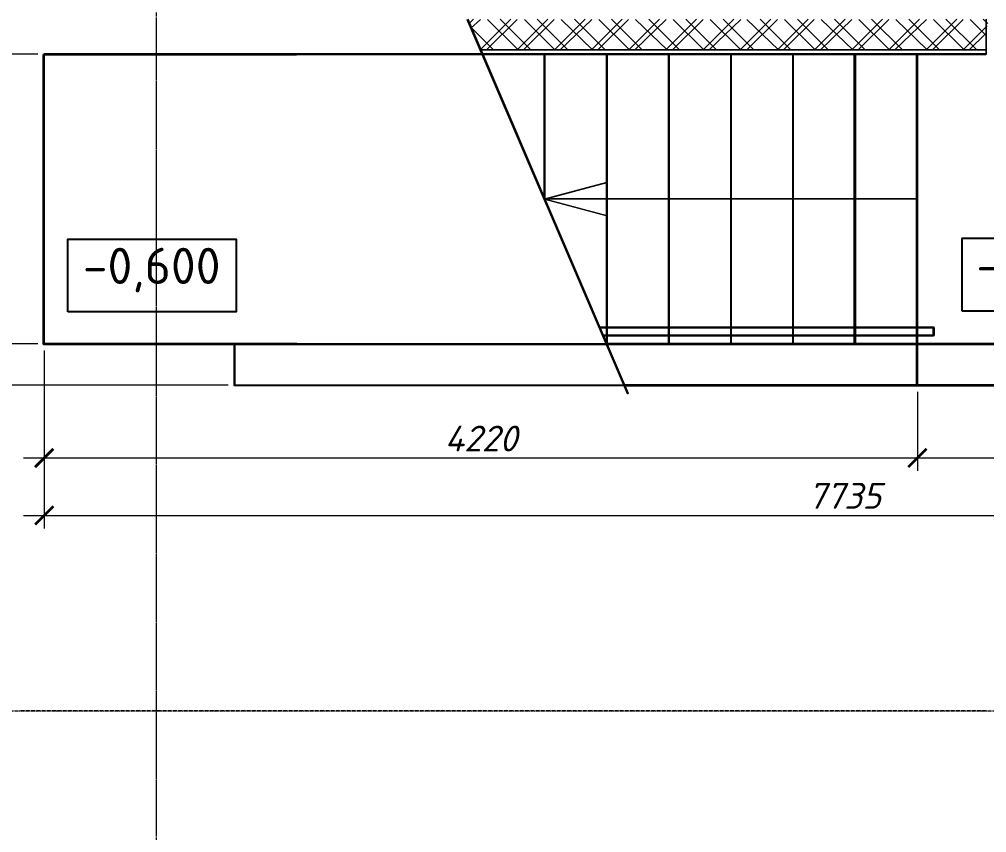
# Model space of a CAD drawing. Header units: millimetres. Extents: x -10178924 to 11692288, y -947381 to 58396.
# Drawn here: x 721696 to 726371, y -796879 to -792949 of the extents above; entities that cross this region are included whole.
import ezdxf

# ---------------------------------------------------------------- set-up
doc = ezdxf.new("R2010")
doc.units = ezdxf.units.MM
doc.linetypes.add('осевая', pattern=[50.8, 31.75, -6.35, 6.35, -6.35])
for name, color, linetype, lineweight in [('PDF _0', 7, 'Continuous', 9), ('PDF _Стрелки вверх', 7, 'Continuous', 9), ('PDF _Текст', 7, 'Continuous', 5), ('Отделка СТЕН', 6, 'Continuous', 13), ('Размеры клад.', 7, 'Continuous', 0), ('Размеры осевые', 153, 'Continuous', 9), ('Стрелки вверх', 7, 'Continuous', 18), ('Утепление', 251, 'Continuous', 9)]:
    doc.layers.add(name, color=color, linetype=linetype, lineweight=lineweight)
for name, color, linetype in [('PDF _Лестницы _ крыльца.1', 7, 'Continuous'), ('PDF _Отделка СТЕН', 6, 'Continuous'), ('PDF _Утепление', 6, 'Continuous'), ('Лестницы _ крыльца.1', 7, 'Continuous')]:
    doc.layers.add(name, color=color, linetype=linetype)
doc.layers.add('PDF _Отметки', color=7, linetype='Continuous', true_color=0x7f9fff)
doc.layers.add('PDF _Размеры осевые', color=7, linetype='Continuous', true_color=0x5d6970)
doc.styles.add('GOST 2.304_new', font='isocpeui.ttf')
doc.styles.add('PDF ISOCPEUR', font='isocpeur.ttf')
doc.dimstyles.new('SPDS 1_50', dxfattribs={"dimscale": 50, "dimtxt": 2.5, "dimasz": 1.77, "dimexe": 1.25, "dimexo": 0.625, "dimtad": 1, "dimdec": 0, "dimrnd": 0.001, "dimtxsty": 'GOST 2.304_new', "dimblk": 'ARCHTICK', "dimcen": 2.5, "dimdle": 2, "dimclrt": 256, "dimadec": 0, "dimazin": 2, "dimtfac": 0.75, "dimtdec": 0, "dimtmove": 1, "dimatfit": 3, "dimfxl": 1, "dimtolj": 1, "dimlwd": 9, "dimlwe": 9, "dimarcsym": 0})

# ---------------------------------------------------------------- blocks, each defined once
blk = doc.blocks.new('_ArchTick')
at = {"color": 0, "linetype": 'ByBlock', "const_width": 0.15}
blk.add_lwpolyline([(-0.5, -0.5), (0.5, 0.5)], dxfattribs=at)
blk = doc.blocks.new('*D2672')
at = {"layer": 'Defpoints', "color": 0, "ltscale": 100, "transparency": 16777216}
for p in [(-542.1, -13726.9), (7192.8, -13926.9), (7192.8, -14555.9)]:
    blk.add_point(p, dxfattribs=at)
at = {"layer": 'Размеры клад.', "color": 0, "lineweight": 9, "ltscale": 100, "transparency": 16777216}
for p, q in [((-542.1, -13758.2), (-542.1, -14618.4)), ((7192.8, -13958.2), (7192.8, -14618.4)), ((-642.1, -14555.9), (7292.8, -14555.9))]:
    blk.add_line(p, q, dxfattribs=at)
at = {"layer": 'Размеры клад.', "color": 0, "lineweight": 9, "ltscale": 100, "transparency": 16777216, "xscale": 88.5, "yscale": 88.5, "zscale": 88.5, "rotation": 180}
blk.add_blockref('_ArchTick', (-542.1, -14555.9), dxfattribs=at)
at = {"layer": 'Размеры клад.', "color": 0, "lineweight": 9, "ltscale": 100, "transparency": 16777216, "xscale": 88.5, "yscale": 88.5, "zscale": 88.5}
blk.add_blockref('_ArchTick', (7192.8, -14555.9), dxfattribs=at)
at = {"layer": 'Размеры клад.', "ltscale": 100, "transparency": 16777216, "insert": (3325.3, -14461.3), "char_height": 125, "attachment_point": 5, "style": 'GOST 2.304_new'}
blk.add_mtext('\\A1;7735', dxfattribs=at)
blk = doc.blocks.new('*D2673')
at = {"layer": 'Defpoints', "color": 0, "ltscale": 100, "transparency": 16777216}
for p in [(-542.1, -13726.9), (3677.7, -13926.9), (3677.7, -14278.1)]:
    blk.add_point(p, dxfattribs=at)
at = {"layer": 'Размеры клад.', "color": 0, "lineweight": 9, "ltscale": 100, "transparency": 16777216}
for p, q in [((-542.1, -13758.2), (-542.1, -14340.6)), ((3677.7, -13958.2), (3677.7, -14340.6)), ((-642.1, -14278.1), (3777.7, -14278.1))]:
    blk.add_line(p, q, dxfattribs=at)
at = {"layer": 'Размеры клад.', "color": 0, "lineweight": 9, "ltscale": 100, "transparency": 16777216, "xscale": 88.5, "yscale": 88.5, "zscale": 88.5, "rotation": 180}
blk.add_blockref('_ArchTick', (-542.1, -14278.1), dxfattribs=at)
at = {"layer": 'Размеры клад.', "color": 0, "lineweight": 9, "ltscale": 100, "transparency": 16777216, "xscale": 88.5, "yscale": 88.5, "zscale": 88.5}
blk.add_blockref('_ArchTick', (3677.7, -14278.1), dxfattribs=at)
at = {"layer": 'Размеры клад.', "ltscale": 100, "transparency": 16777216, "insert": (1567.8, -14184.3), "char_height": 125, "attachment_point": 5, "style": 'GOST 2.304_new'}
blk.add_mtext('\\A1;4220', dxfattribs=at)
blk = doc.blocks.new('*D2674')
at = {"layer": 'Defpoints', "color": 0, "ltscale": 100, "transparency": 16777216}
for p in [(5722.8, -13726.9), (3677.7, -13926.9), (5722.8, -14278.1)]:
    blk.add_point(p, dxfattribs=at)
at = {"layer": 'Размеры клад.', "color": 0, "lineweight": 9, "ltscale": 100, "transparency": 16777216}
for p, q in [((5722.8, -13758.2), (5722.8, -14340.6)), ((3677.7, -13958.2), (3677.7, -14340.6)), ((3577.7, -14278.1), (5822.8, -14278.1))]:
    blk.add_line(p, q, dxfattribs=at)
at = {"layer": 'Размеры клад.', "color": 0, "lineweight": 9, "ltscale": 100, "transparency": 16777216, "xscale": 88.5, "yscale": 88.5, "zscale": 88.5, "rotation": 180}
blk.add_blockref('_ArchTick', (3677.7, -14278.1), dxfattribs=at)
at = {"layer": 'Размеры клад.', "color": 0, "lineweight": 9, "ltscale": 100, "transparency": 16777216, "xscale": 88.5, "yscale": 88.5, "zscale": 88.5}
blk.add_blockref('_ArchTick', (5722.8, -14278.1), dxfattribs=at)
at = {"layer": 'Размеры клад.', "ltscale": 100, "transparency": 16777216, "insert": (4700.2, -14184.3), "char_height": 125, "attachment_point": 5, "style": 'GOST 2.304_new'}
blk.add_mtext('\\A1;2045', dxfattribs=at)
blk = doc.blocks.new('*D2677')
at = {"layer": 'Defpoints', "color": 0, "ltscale": 100, "transparency": 16777216}
for p in [(-542.1, -12326.9), (-885.9, -13726.9), (-542.1, -13726.9)]:
    blk.add_point(p, dxfattribs=at)
at = {"layer": 'Размеры клад.', "color": 0, "lineweight": 9, "ltscale": 100, "transparency": 16777216}
for p, q in [((-885.9, -12226.9), (-885.9, -13826.9)), ((-573.3, -12326.9), (-948.4, -12326.9)), ((-573.3, -13726.9), (-948.4, -13726.9))]:
    blk.add_line(p, q, dxfattribs=at)
at = {"layer": 'Размеры клад.', "color": 0, "lineweight": 9, "ltscale": 100, "transparency": 16777216, "xscale": 88.5, "yscale": 88.5, "zscale": 88.5}
for p, rotation in [((-885.9, -12326.9), 90), ((-885.9, -13726.9), 270)]:
    blk.add_blockref('_ArchTick', p, dxfattribs=dict(at, rotation=rotation))
at = {"layer": 'Размеры клад.', "ltscale": 100, "transparency": 16777216, "insert": (-979.6, -13026.9), "char_height": 125, "attachment_point": 5, "rotation": 90, "style": 'GOST 2.304_new'}
blk.add_mtext('\\A1;1400', dxfattribs=at)
blk = doc.blocks.new('*D2678')
at = {"layer": 'Defpoints', "color": 0, "ltscale": 100, "transparency": 16777216}
for p in [(-542.1, -13726.9), (-885.9, -13926.9), (377.7, -13926.9)]:
    blk.add_point(p, dxfattribs=at)
at = {"layer": 'Размеры клад.', "color": 0, "lineweight": 9, "ltscale": 100, "transparency": 16777216}
for p, q in [((-885.9, -13626.9), (-885.9, -14026.9)), ((-573.3, -13726.9), (-948.4, -13726.9)), ((346.5, -13926.9), (-948.4, -13926.9))]:
    blk.add_line(p, q, dxfattribs=at)
at = {"layer": 'Размеры клад.', "color": 0, "lineweight": 9, "ltscale": 100, "transparency": 16777216, "xscale": 88.5, "yscale": 88.5, "zscale": 88.5}
for p, rotation in [((-885.9, -13726.9), 90), ((-885.9, -13926.9), 270)]:
    blk.add_blockref('_ArchTick', p, dxfattribs=dict(at, rotation=rotation))
at = {"layer": 'Размеры клад.', "ltscale": 100, "transparency": 16777216, "insert": (-1025, -13813.3), "char_height": 125, "attachment_point": 5, "rotation": 90, "style": 'GOST 2.304_new'}
blk.add_mtext('\\A1;200', dxfattribs=at)
blk = doc.blocks.new('A$C5282721b')
at = {"layer": 'Отделка СТЕН', "true_color": 0x000000, "transparency": 33554687}
h = blk.add_hatch(dxfattribs=at)
h.set_pattern_fill('ANSI37', color=18, scale=40)
h.set_pattern_definition([(45, (-80675.71, 25038.16), (-89.80256, 89.80256), []), (135, (-80675.71, 25038.16), (-89.80256, -89.80256), [])])
edge = h.paths.add_edge_path()
edge.add_arc((4272.707, -12232.411), 261.061, 163.18851, 196.580018)
edge.add_line((4022.5, -12306.906), (1569.133, -12306.906))
edge.add_line((1569.133, -12306.906), (1504.847, -12156.906))
edge.add_line((1504.847, -12156.906), (4022.803, -12156.906))
h.paths.add_polyline_path([(5092.5, -12156.906), (5092.5, -12306.906), (7232.752, -12306.906), (7232.752, -12156.906)])
at = {"color": 18, "true_color": 0x000000, "transparency": 33554687}
for points in [[(3758.527, -13646.906), (2143.418, -13646.906)], [(3758.527, -13686.906), (3758.527, -13646.906)], [(3758.527, -13686.906), (2160.561, -13686.906)]]:
    blk.add_lwpolyline(points, dxfattribs=at)
at = {"layer": 'Лестницы _ крыльца.1', "color": 18, "true_color": 0x000000, "transparency": 33554687}
for p, q in [((2280.561, -13966.906), (1504.847, -12156.906)), ((4011.5, -12326.906), (-542.077, -12326.906)), ((-542.077, -13726.906), (-542.077, -12326.906)), ((1577.704, -12326.906), (-542.077, -12326.906)), ((-542.077, -12326.906), (677.704, -12326.906)), ((-542.077, -13726.906), (-542.077, -12326.906)), ((2280.561, -13966.906), (1577.704, -12326.906)), ((1877.704, -13026.906), (1877.704, -12326.906)), ((2177.704, -13726.906), (2177.704, -12326.906)), ((2477.704, -13726.906), (2477.704, -12326.906)), ((2777.704, -13726.906), (2777.704, -12326.906)), ((3077.704, -13726.906), (3077.704, -12326.906)), ((3377.704, -13726.906), (3377.704, -12326.906)), ((3677.704, -13926.906), (3677.704, -12326.906)), ((677.704, -13726.906), (-542.077, -13726.906)), ((677.704, -13726.906), (-542.077, -13726.906)), ((377.704, -13726.906), (377.704, -13926.906)), ((377.704, -13726.906), (2177.704, -13726.906)), ((377.704, -13926.906), (2263.418, -13926.906))]:
    blk.add_line(p, q, dxfattribs=at)
at = {"layer": 'Лестницы _ крыльца.1', "color": 18, "lineweight": 30, "true_color": 0x000000, "transparency": 33554687}
for p, q in [((2177.704, -13726.906), (5722.752, -13726.906)), ((2263.418, -13926.906), (3588.029, -13926.906)), ((3588.029, -13926.906), (7192.752, -13926.906))]:
    blk.add_line(p, q, dxfattribs=at)
at = {"layer": 'Размеры осевые', "color": 251, "linetype": 'осевая', "ltscale": 0.5, "transparency": 33554687}
for p, q in [((0, -19000), (0, 1500)), ((-9750, -15500), (34900, -15500))]:
    blk.add_line(p, q, dxfattribs=at)
at = {"layer": 'Стрелки вверх', "color": 18, "true_color": 0x000000, "transparency": 33554687}
for p, q in [((1877.704, -13026.906), (2177.704, -12946.522)), ((3677.704, -13026.906), (1877.704, -13026.906)), ((1877.704, -13026.906), (2177.704, -13107.291))]:
    blk.add_line(p, q, dxfattribs=at)
at = {"layer": 'Утепление', "color": 18, "true_color": 0x000000, "transparency": 33554687}
for p, q in [((4011.5, -12326.906), (4011.5, -12156.906)), ((4011.5, -12306.906), (1569.133, -12306.906)), ((4011.5, -12326.906), (1577.704, -12326.906))]:
    blk.add_line(p, q, dxfattribs=at)
at = {"layer": 'Размеры клад.', "color": 18, "ltscale": 100, "true_color": 0x000000, "transparency": 33554687}
dim = blk.add_linear_dim(base=(-885.892, -13726.906), p1=(-542.077, -12326.906), p2=(-542.077, -13726.906), angle=90, dimstyle='SPDS 1_50', dxfattribs=at)
dim.commit()
dim.dimension.update_dxf_attribs({"geometry": '*D2677', "text_midpoint": (-979.642, -13026.906)})
dim = blk.add_linear_dim(base=(-885.892, -13926.906), p1=(-542.077, -13726.906), p2=(377.704, -13926.906), angle=90, dimstyle='SPDS 1_50', dxfattribs=at)
dim.commit()
dim.dimension.update_dxf_attribs({"geometry": '*D2678', "text_midpoint": (-931.258, -13813.297), "dimtype": 128})
for base, p1, p2, picture, middle in [((7192.752, -14555.876), (-542.077, -13726.906), (7192.752, -13926.906), '*D2672', (3325.337, -14461.321)), ((3677.704, -14278.052), (-542.077, -13726.906), (3677.704, -13926.906), '*D2673', (1567.814, -14184.302)), ((5722.752, -14278.052), (3677.704, -13926.906), (5722.752, -13726.906), '*D2674', (4700.228, -14184.302))]:
    dim = blk.add_linear_dim(base=base, p1=p1, p2=p2, dimstyle='SPDS 1_50', dxfattribs=at)
    dim.commit()
    dim.dimension.update_dxf_attribs({"geometry": picture, "text_midpoint": middle})

msp = doc.modelspace()

# ---------------------------------------------------------------- linework, layer by layer
at = {"layer": 'PDF _0', "lineweight": 25}
msp.add_lwpolyline([(724517.6, -794476.9), (726113.5, -794476.9), (726113.5, -794438.8), (724500.6, -794438.8)], dxfattribs=at)
at = {"layer": 'PDF _Лестницы _ крыльца.1', "lineweight": 25}
for points in [[(723933.4, -793118.1), (724636.1, -794756.3), (723861.4, -792948.7)], [(721812.4, -793118), (723035.8, -793118)], [(723933.4, -793118), (721812.5, -793118)], [(726367.5, -793118), (721812.6, -793118)], [(724619.2, -794718.2), (722735.4, -794718.2), (722735.4, -794519.2), (724534.5, -794519.2), (724534.5, -793118.1)], [(724233.9, -793816.5), (724233.9, -793118)], [(724835.1, -794519.2), (724835.1, -793118.1)], [(725135.6, -794519.2), (725135.6, -793118.1)], [(725436.2, -794519.2), (725436.2, -793118.1)], [(725732.5, -794519.2), (725732.5, -793118.1)], [(726033.1, -794718.2), (726033.1, -793118.1)]]:
    msp.add_lwpolyline(points, dxfattribs=at)
msp.add_lwpolyline([(721812.5, -793118.1), (721812.5, -794519.2), (723035.9, -794519.2), (721812.5, -794519.2)], close=True, dxfattribs=at)
at = {"layer": 'PDF _Лестницы _ крыльца.1', "lineweight": 30}
for points in [[(724534.5, -794519.2), (728077.7, -794519.2)], [(724619.2, -794718.2), (725944.2, -794718.2), (729550.8, -794718.2)]]:
    msp.add_lwpolyline(points, dxfattribs=at)
at = {"layer": 'PDF _Отделка СТЕН', "lineweight": 13}
for points in [[(723878.3, -792991), (723924.9, -792948.7)], [(723954.5, -793096.8), (724102.7, -792948.7)], [(724106.9, -793096.8), (723958.8, -792948.7)], [(724132.3, -793096.8), (724280.5, -792948.7)], [(724284.7, -793096.8), (724136.6, -792948.7)], [(724310.1, -793096.8), (724462.5, -792948.7)], [(724466.8, -793096.8), (724314.4, -792948.7)], [(724492.2, -793096.8), (724640.3, -792948.7)], [(724644.6, -793096.8), (724496.4, -792948.7)], [(724670, -793096.8), (724822.4, -792948.7)], [(724826.6, -793096.8), (724674.2, -792948.7)], [(724852, -793096.8), (725000.2, -792948.7)], [(725004.4, -793096.8), (724856.2, -792948.7)], [(725029.8, -793096.8), (725182.2, -792948.7)], [(725182.2, -793096.8), (725034, -792948.7)], [(725211.8, -793096.8), (725360, -792948.7)], [(725364.2, -793096.8), (725211.8, -792948.7)], [(725389.6, -793096.8), (725537.8, -792948.7)], [(725542, -793096.8), (725393.9, -792948.7)], [(725567.4, -793096.8), (725719.8, -792948.7)], [(725724.1, -793096.8), (725571.7, -792948.7)], [(725749.5, -793096.8), (725897.6, -792948.7)], [(725901.9, -793096.8), (725753.7, -792948.7)], [(725927.3, -793096.8), (726079.7, -792948.7)], [(726083.9, -793096.8), (725931.5, -792948.7)], [(726109.3, -793096.8), (726257.5, -792948.7)], [(726261.7, -793096.8), (726113.5, -792948.7)], [(726367.5, -793024.9), (726291.3, -792948.7)], [(726287.1, -793096.8), (726367.5, -793016.4)], [(723929.1, -793096.8), (723924.9, -793096.8)]]:
    msp.add_lwpolyline(points, dxfattribs=at)
at = {"layer": 'PDF _Отметки', "lineweight": 25}
for points in [[(721931, -794362.6), (721931, -794011.3), (722743.7, -794011.3), (722743.7, -794362.6)], [(726253.2, -794358.4), (726253.2, -794007), (727082.9, -794007), (727082.9, -794358.4)]]:
    msp.add_lwpolyline(points, close=True, dxfattribs=at)
at = {"layer": 'PDF _Размеры осевые', "lineweight": 9}
for points in [[(722358.6, -792965.6), (722358.6, -792948.7)], [(722358.6, -792969.8), (722358.6, -792969.8)], [(722358.6, -792991), (722358.6, -792974.1)], [(722358.6, -792995.2), (722358.6, -792995.2)], [(722358.6, -793016.4), (722358.6, -792999.5)], [(722358.6, -793020.6), (722358.6, -793020.6)], [(722358.6, -793041.8), (722358.6, -793024.9)], [(722358.6, -793046), (722358.6, -793046)], [(722358.6, -793067.2), (722358.6, -793050.3)], [(722358.6, -793071.4), (722358.6, -793071.4)], [(722358.6, -793092.6), (722358.6, -793075.7)], [(722358.6, -793096.8), (722358.6, -793096.8)], [(722358.6, -793118), (722358.6, -793101.1)], [(722358.6, -793122.2), (722358.6, -793122.2)], [(722358.6, -793143.4), (722358.6, -793126.5)], [(722358.6, -793147.6), (722358.6, -793147.6)], [(722358.6, -793168.8), (722358.6, -793151.9)], [(722358.6, -793173), (722358.6, -793173)], [(722358.6, -793194.2), (722358.6, -793177.3)], [(722358.6, -793198.4), (722358.6, -793198.4)], [(722358.6, -793219.6), (722358.6, -793202.7)], [(722358.6, -793223.8), (722358.6, -793223.8)], [(722358.6, -793245), (722358.6, -793228.1)], [(722358.6, -793249.2), (722358.6, -793249.2)], [(722358.6, -793270.4), (722358.6, -793253.5)], [(722358.6, -793274.6), (722358.6, -793274.6)], [(722358.6, -793295.8), (722358.6, -793278.9)], [(722358.6, -793300), (722358.6, -793300)], [(722358.6, -793321.2), (722358.6, -793304.3)], [(722358.6, -793325.4), (722358.6, -793325.4)], [(722358.6, -793346.6), (722358.6, -793329.7)], [(722358.6, -793350.8), (722358.6, -793350.8)], [(722358.6, -793372), (722358.6, -793355.1)], [(722358.6, -793376.2), (722358.6, -793376.2)], [(722358.6, -793397.4), (722358.6, -793380.5)], [(722358.6, -793401.6), (722358.6, -793401.6)], [(722358.6, -793422.8), (722358.6, -793405.9)], [(722358.6, -793427), (722358.6, -793427)], [(722358.6, -793448.2), (722358.6, -793431.3)], [(722358.6, -793452.4), (722358.6, -793452.4)], [(722358.6, -793473.6), (722358.6, -793456.7)], [(722358.6, -793477.8), (722358.6, -793477.8)], [(722358.6, -793499), (722358.6, -793482.1)], [(722358.6, -793503.2), (722358.6, -793503.2)], [(722358.6, -793524.4), (722358.6, -793507.5)], [(722358.6, -793528.6), (722358.6, -793528.6)], [(722358.6, -793549.8), (722358.6, -793532.9)], [(722358.6, -793554), (722358.6, -793554)], [(722358.6, -793575.2), (722358.6, -793558.3)], [(722358.6, -793579.4), (722358.6, -793579.4)], [(722358.6, -793600.6), (722358.6, -793583.7)], [(722358.6, -793604.8), (722358.6, -793604.8)], [(722358.6, -793626), (722358.6, -793609.1)], [(722358.6, -793630.2), (722358.6, -793630.2)], [(722358.6, -793651.4), (722358.6, -793634.5)], [(722358.6, -793655.6), (722358.6, -793655.6)], [(722358.6, -793676.8), (722358.6, -793659.9)], [(722358.6, -793681), (722358.6, -793681)], [(722358.6, -793702.2), (722358.6, -793685.3)], [(722358.6, -793706.4), (722358.6, -793706.4)], [(722358.6, -793727.6), (722358.6, -793710.7)], [(722358.6, -793731.8), (722358.6, -793731.8)], [(722358.6, -793753), (722358.6, -793736.1)], [(722358.6, -793757.2), (722358.6, -793757.2)], [(722358.6, -793778.4), (722358.6, -793761.5)], [(722358.6, -793782.6), (722358.6, -793782.6)], [(722358.6, -793803.8), (722358.6, -793786.9)], [(722358.6, -793808), (722358.6, -793808)], [(722358.6, -793829.2), (722358.6, -793812.3)], [(722358.6, -793833.4), (722358.6, -793833.4)], [(722358.6, -793854.6), (722358.6, -793837.7)], [(722358.6, -793858.8), (722358.6, -793858.8)], [(722358.6, -793880), (722358.6, -793863.1)], [(722358.6, -793884.2), (722358.6, -793884.2)], [(722358.6, -793905.4), (722358.6, -793888.5)], [(722358.6, -793909.6), (722358.6, -793909.6)], [(722358.6, -793930.8), (722358.6, -793913.9)], [(722358.6, -793935), (722358.6, -793935)], [(722358.6, -793956.2), (722358.6, -793939.3)], [(722358.6, -793960.4), (722358.6, -793960.4)], [(722358.6, -793981.6), (722358.6, -793964.7)], [(722358.6, -793985.8), (722358.6, -793985.8)], [(722358.6, -794007), (722358.6, -793990.1)], [(722358.6, -794011.2), (722358.6, -794011.2)], [(722358.6, -794032.4), (722358.6, -794015.5)], [(722358.6, -794036.6), (722358.6, -794036.6)], [(722358.6, -794057.8), (722358.6, -794040.9)], [(722358.6, -794062), (722358.6, -794062)], [(722358.6, -794083.2), (722358.6, -794066.3)], [(722358.6, -794087.4), (722358.6, -794087.4)], [(722358.6, -794108.6), (722358.6, -794091.7)], [(722358.6, -794112.8), (722358.6, -794112.8)], [(722358.6, -794134), (722358.6, -794117.1)], [(722358.6, -794138.2), (722358.6, -794138.2)], [(722358.6, -794159.4), (722358.6, -794142.5)], [(722358.6, -794163.6), (722358.6, -794163.6)], [(722358.6, -794184.8), (722358.6, -794167.9)], [(722358.6, -794189), (722358.6, -794189)], [(722358.6, -794210.2), (722358.6, -794193.3)], [(722358.6, -794214.4), (722358.6, -794214.4)], [(722358.6, -794235.6), (722358.6, -794218.7)], [(722358.6, -794239.8), (722358.6, -794239.8)], [(722358.6, -794261), (722358.6, -794244.1)], [(722358.6, -794265.2), (722358.6, -794265.2)], [(722358.6, -794286.4), (722358.6, -794269.5)], [(722358.6, -794290.6), (722358.6, -794290.6)], [(722358.6, -794311.8), (722358.6, -794294.9)], [(722358.6, -794316), (722358.6, -794316)], [(722358.6, -794337.2), (722358.6, -794320.3)], [(722358.6, -794341.4), (722358.6, -794341.4)], [(722358.6, -794362.6), (722358.6, -794345.7)], [(722358.6, -794366.8), (722358.6, -794366.8)], [(722358.6, -794388), (722358.6, -794371.1)], [(722358.6, -794392.2), (722358.6, -794392.2)], [(722358.6, -794413.4), (722358.6, -794396.5)], [(722358.6, -794417.6), (722358.6, -794417.6)], [(722358.6, -794438.8), (722358.6, -794421.9)], [(722358.6, -794443), (722358.6, -794443)], [(722358.6, -794464.2), (722358.6, -794447.3)], [(722358.6, -794468.4), (722358.6, -794468.4)], [(722358.6, -794489.6), (722358.6, -794472.7)], [(722358.6, -794493.8), (722358.6, -794493.8)], [(722358.6, -794515), (722358.6, -794498.1)], [(722358.6, -794519.2), (722358.6, -794519.2)], [(722358.6, -794540.4), (722358.6, -794523.5)], [(722358.6, -794544.6), (722358.6, -794544.6)], [(722358.6, -794565.8), (722358.6, -794548.9)], [(722358.6, -794570), (722358.6, -794570)], [(722358.6, -794591.2), (722358.6, -794574.3)], [(722358.6, -794595.4), (722358.6, -794595.4)], [(722358.6, -794616.6), (722358.6, -794599.7)], [(722358.6, -794620.8), (722358.6, -794620.8)], [(722358.6, -794642), (722358.6, -794625.1)], [(722358.6, -794646.2), (722358.6, -794646.2)], [(722358.6, -794667.4), (722358.6, -794650.5)], [(722358.6, -794671.6), (722358.6, -794671.6)], [(722358.6, -794692.8), (722358.6, -794675.9)], [(722358.6, -794697), (722358.6, -794697)], [(722358.6, -794718.2), (722358.6, -794701.3)], [(722358.6, -794722.4), (722358.6, -794722.4)], [(722358.6, -794743.6), (722358.6, -794726.7)], [(722358.6, -794747.8), (722358.6, -794747.8)], [(722358.6, -794769), (722358.6, -794752.1)], [(722358.6, -794773.2), (722358.6, -794773.2)], [(722358.6, -794794.4), (722358.6, -794777.5)], [(722358.6, -794798.6), (722358.6, -794798.6)], [(722358.6, -794819.8), (722358.6, -794802.9)], [(722358.6, -794824), (722358.6, -794824)], [(722358.6, -794845.2), (722358.6, -794828.3)], [(722358.6, -794849.4), (722358.6, -794849.4)], [(722358.6, -794870.6), (722358.6, -794853.7)], [(722358.6, -794874.8), (722358.6, -794874.8)], [(722358.6, -794896), (722358.6, -794879.1)], [(722358.6, -794900.2), (722358.6, -794900.2)], [(722358.6, -794921.4), (722358.6, -794904.5)], [(722358.6, -794925.6), (722358.6, -794925.6)], [(722358.6, -794946.8), (722358.6, -794929.9)], [(722358.6, -794951), (722358.6, -794951)], [(722358.6, -794972.2), (722358.6, -794955.3)], [(722358.6, -794976.4), (722358.6, -794976.4)], [(722358.6, -794997.6), (722358.6, -794980.7)], [(722358.6, -795001.8), (722358.6, -795001.8)], [(722358.6, -795023), (722358.6, -795006.1)], [(722358.6, -795027.2), (722358.6, -795027.2)], [(722358.6, -795048.4), (722358.6, -795031.5)], [(722358.6, -795052.6), (722358.6, -795052.6)], [(722358.6, -795073.8), (722358.6, -795056.9)], [(722358.6, -795078), (722358.6, -795078)], [(722358.6, -795099.2), (722358.6, -795082.3)], [(722358.6, -795103.4), (722358.6, -795103.4)], [(722358.6, -795124.6), (722358.6, -795107.7)], [(722358.6, -795128.8), (722358.6, -795128.8)], [(722358.6, -795150), (722358.6, -795133.1)], [(722358.6, -795154.2), (722358.6, -795154.2)], [(722358.6, -795175.4), (722358.6, -795158.5)], [(722358.6, -795179.6), (722358.6, -795179.6)], [(722358.6, -795200.8), (722358.6, -795183.9)], [(722358.6, -795205), (722358.6, -795205)], [(722358.6, -795226.2), (722358.6, -795209.3)], [(722358.6, -795230.4), (722358.6, -795230.4)], [(722358.6, -795251.6), (722358.6, -795234.7)], [(722358.6, -795255.8), (722358.6, -795255.8)], [(722358.6, -795277), (722358.6, -795260.1)], [(722358.6, -795281.2), (722358.6, -795281.2)], [(722358.6, -795302.4), (722358.6, -795285.5)], [(722358.6, -795306.6), (722358.6, -795306.6)], [(722358.6, -795327.8), (722358.6, -795310.9)], [(722358.6, -795332), (722358.6, -795332)], [(722358.6, -795353.2), (722358.6, -795336.3)], [(722358.6, -795357.4), (722358.6, -795357.4)], [(722358.6, -795378.6), (722358.6, -795361.7)], [(722358.6, -795382.8), (722358.6, -795382.8)], [(722358.6, -795404), (722358.6, -795387.1)], [(722358.6, -795408.2), (722358.6, -795408.2)], [(722358.6, -795429.4), (722358.6, -795412.5)], [(722358.6, -795433.7), (722358.6, -795433.7)], [(722358.6, -795454.8), (722358.6, -795437.9)], [(722358.6, -795459.1), (722358.6, -795459.1)], [(722358.6, -795480.2), (722358.6, -795463.3)], [(722358.6, -795484.4), (722358.6, -795484.4)], [(722358.6, -795505.6), (722358.6, -795488.7)], [(722358.6, -795509.8), (722358.6, -795509.8)], [(722358.6, -795531), (722358.6, -795514.1)], [(722358.6, -795535.2), (722358.6, -795535.2)], [(722358.6, -795556.4), (722358.6, -795539.5)], [(722358.6, -795560.7), (722358.6, -795560.7)], [(722358.6, -795581.8), (722358.6, -795564.9)], [(722358.6, -795586.1), (722358.6, -795586.1)], [(722358.6, -795607.2), (722358.6, -795590.3)], [(722358.6, -795611.4), (722358.6, -795611.4)], [(722358.6, -795632.6), (722358.6, -795615.7)], [(722358.6, -795636.8), (722358.6, -795636.8)], [(722358.6, -795658), (722358.6, -795641.1)], [(722358.6, -795662.3), (722358.6, -795662.3)], [(722358.6, -795683.4), (722358.6, -795666.5)], [(722358.6, -795687.7), (722358.6, -795687.7)], [(722358.6, -795708.8), (722358.6, -795691.9)], [(722358.6, -795713.1), (722358.6, -795713.1)], [(722358.6, -795734.2), (722358.6, -795717.3)], [(722358.6, -795738.4), (722358.6, -795738.4)], [(722358.6, -795759.6), (722358.6, -795742.7)], [(722358.6, -795763.8), (722358.6, -795763.8)], [(722358.6, -795785), (722358.6, -795768.1)], [(722358.6, -795789.3), (722358.6, -795789.3)], [(722358.6, -795810.4), (722358.6, -795793.5)], [(722358.6, -795814.7), (722358.6, -795814.7)], [(722358.6, -795835.8), (722358.6, -795818.9)], [(722358.6, -795840.1), (722358.6, -795840.1)], [(722358.6, -795861.2), (722358.6, -795844.3)], [(722358.6, -795865.5), (722358.6, -795865.5)], [(722358.6, -795886.6), (722358.6, -795869.7)], [(722358.6, -795890.9), (722358.6, -795890.9)], [(722358.6, -795912), (722358.6, -795895.1)], [(722358.6, -795916.3), (722358.6, -795916.3)], [(722358.6, -795937.4), (722358.6, -795920.5)], [(722358.6, -795941.7), (722358.6, -795941.7)], [(722358.6, -795962.8), (722358.6, -795945.9)], [(722358.6, -795967.1), (722358.6, -795967.1)], [(722358.6, -795988.2), (722358.6, -795971.3)], [(722358.6, -795992.5), (722358.6, -795992.5)], [(722358.6, -796013.6), (722358.6, -795996.7)], [(722358.6, -796017.9), (722358.6, -796017.9)], [(722358.6, -796039), (722358.6, -796022.1)], [(722358.6, -796043.3), (722358.6, -796043.3)], [(722358.6, -796064.4), (722358.6, -796047.5)], [(722358.6, -796068.7), (722358.6, -796068.7)], [(722358.6, -796089.8), (722358.6, -796072.9)], [(722358.6, -796094.1), (722358.6, -796094.1)], [(722358.6, -796115.2), (722358.6, -796098.3)], [(722358.6, -796119.5), (722358.6, -796119.5)], [(722358.6, -796140.6), (722358.6, -796123.7)], [(722358.6, -796144.9), (722358.6, -796144.9)], [(722358.6, -796166), (722358.6, -796149.1)], [(722358.6, -796170.3), (722358.6, -796170.3)], [(722358.6, -796191.4), (722358.6, -796174.5)], [(722358.6, -796195.7), (722358.6, -796195.7)], [(722358.6, -796216.8), (722358.6, -796199.9)], [(722358.6, -796221.1), (722358.6, -796221.1)], [(722358.6, -796242.2), (722358.6, -796225.3)], [(722358.6, -796246.5), (722358.6, -796246.5)], [(722358.6, -796267.6), (722358.6, -796250.7)], [(722358.6, -796271.9), (722358.6, -796271.9)], [(721698.1, -796288.8), (721698.1, -796288.8)], [(721702.4, -796288.8), (721719.3, -796288.8)], [(721723.5, -796288.8), (721723.5, -796288.8)], [(721727.8, -796288.8), (721744.7, -796288.8)], [(721748.9, -796288.8), (721748.9, -796288.8)], [(721753.2, -796288.8), (721770.1, -796288.8)], [(721774.3, -796288.8), (721774.3, -796288.8)], [(721778.6, -796288.8), (721795.5, -796288.8)], [(721799.7, -796288.8), (721799.7, -796288.8)], [(721804, -796288.8), (721820.9, -796288.8)], [(721825.1, -796288.8), (721825.1, -796288.8)], [(721829.4, -796288.8), (721846.3, -796288.8)], [(721850.5, -796288.8), (721850.5, -796288.8)], [(721854.8, -796288.8), (721871.7, -796288.8)], [(721875.9, -796288.8), (721875.9, -796288.8)], [(721880.2, -796288.8), (721897.1, -796288.8)], [(721901.3, -796288.8), (721901.3, -796288.8)], [(721905.6, -796288.8), (721922.5, -796288.8)], [(721926.7, -796288.8), (721926.7, -796288.8)], [(721931, -796288.8), (721947.9, -796288.8)], [(721952.1, -796288.8), (721952.1, -796288.8)], [(721956.4, -796288.8), (721973.3, -796288.8)], [(721977.5, -796288.8), (721977.5, -796288.8)], [(721981.8, -796288.8), (721998.7, -796288.8)], [(722002.9, -796288.8), (722002.9, -796288.8)], [(722007.2, -796288.8), (722024.1, -796288.8)], [(722028.3, -796288.8), (722028.3, -796288.8)], [(722032.6, -796288.8), (722049.5, -796288.8)], [(722053.7, -796288.8), (722053.7, -796288.8)], [(722058, -796288.8), (722074.9, -796288.8)], [(722079.1, -796288.8), (722079.1, -796288.8)], [(722083.4, -796288.8), (722100.3, -796288.8)], [(722104.6, -796288.8), (722104.6, -796288.8)], [(722108.8, -796288.8), (722125.7, -796288.8)], [(722129.9, -796288.8), (722129.9, -796288.8)], [(722134.2, -796288.8), (722151.1, -796288.8)], [(722155.3, -796288.8), (722155.3, -796288.8)], [(722159.6, -796288.8), (722176.5, -796288.8)], [(722180.7, -796288.8), (722180.7, -796288.8)], [(722185, -796288.8), (722201.9, -796288.8)], [(722206.1, -796288.8), (722206.1, -796288.8)], [(722210.4, -796288.8), (722227.3, -796288.8)], [(722231.5, -796288.8), (722231.5, -796288.8)], [(722235.8, -796288.8), (722252.7, -796288.8)], [(722256.9, -796288.8), (722256.9, -796288.8)], [(722261.2, -796288.8), (722278.1, -796288.8)], [(722282.3, -796288.8), (722282.3, -796288.8)], [(722286.6, -796288.8), (722303.5, -796288.8)], [(722307.7, -796288.8), (722307.7, -796288.8)], [(722312, -796288.8), (722328.9, -796288.8)], [(722333.2, -796288.8), (722333.2, -796288.8)], [(722337.4, -796288.8), (722354.3, -796288.8)], [(722358.6, -796293), (722358.6, -796276.1)], [(722358.6, -796288.8), (722358.6, -796288.8)], [(722358.6, -796297.3), (722358.6, -796297.3)], [(722358.6, -796318.4), (722358.6, -796301.5)], [(722362.8, -796288.8), (722379.7, -796288.8)], [(722383.9, -796288.8), (722383.9, -796288.8)], [(722388.2, -796288.8), (722405.1, -796288.8)], [(722409.3, -796288.8), (722409.3, -796288.8)], [(722413.6, -796288.8), (722430.5, -796288.8)], [(722434.7, -796288.8), (722434.7, -796288.8)], [(722439, -796288.8), (722455.9, -796288.8)], [(722460.1, -796288.8), (722460.1, -796288.8)], [(722464.4, -796288.8), (722481.3, -796288.8)], [(722485.5, -796288.8), (722485.5, -796288.8)], [(722489.8, -796288.8), (722506.7, -796288.8)], [(722510.9, -796288.8), (722510.9, -796288.8)], [(722515.2, -796288.8), (722532.1, -796288.8)], [(722536.4, -796288.8), (722536.4, -796288.8)], [(722540.6, -796288.8), (722557.5, -796288.8)], [(722561.8, -796288.8), (722561.8, -796288.8)], [(722566, -796288.8), (722582.9, -796288.8)], [(722587.2, -796288.8), (722587.2, -796288.8)], [(722591.4, -796288.8), (722608.3, -796288.8)], [(722612.6, -796288.8), (722612.6, -796288.8)], [(722616.8, -796288.8), (722633.7, -796288.8)], [(722638, -796288.8), (722638, -796288.8)], [(722642.2, -796288.8), (722659.1, -796288.8)], [(722663.3, -796288.8), (722663.3, -796288.8)], [(722667.6, -796288.8), (722684.5, -796288.8)], [(722688.7, -796288.8), (722688.7, -796288.8)], [(722693, -796288.8), (722709.9, -796288.8)], [(722714.1, -796288.8), (722714.1, -796288.8)], [(722718.4, -796288.8), (722735.3, -796288.8)], [(722739.6, -796288.8), (722739.6, -796288.8)], [(722743.8, -796288.8), (722760.7, -796288.8)], [(722765, -796288.8), (722765, -796288.8)], [(722769.2, -796288.8), (722786.1, -796288.8)], [(722790.4, -796288.8), (722790.4, -796288.8)], [(722794.6, -796288.8), (722811.5, -796288.8)], [(722815.8, -796288.8), (722815.8, -796288.8)], [(722820, -796288.8), (722836.9, -796288.8)], [(722841.2, -796288.8), (722841.2, -796288.8)], [(722845.4, -796288.8), (722862.3, -796288.8)], [(722866.6, -796288.8), (722866.6, -796288.8)], [(722870.8, -796288.8), (722887.7, -796288.8)], [(722892, -796288.8), (722892, -796288.8)], [(722896.2, -796288.8), (722913.1, -796288.8)], [(722917.3, -796288.8), (722917.3, -796288.8)], [(722921.6, -796288.8), (722938.5, -796288.8)], [(722942.7, -796288.8), (722942.7, -796288.8)], [(722947, -796288.8), (722963.9, -796288.8)], [(722968.2, -796288.8), (722968.2, -796288.8)], [(722972.4, -796288.8), (722989.3, -796288.8)], [(722993.6, -796288.8), (722993.6, -796288.8)], [(722997.8, -796288.8), (723014.7, -796288.8)], [(723019, -796288.8), (723019, -796288.8)], [(723023.2, -796288.8), (723040.1, -796288.8)], [(723044.4, -796288.8), (723044.4, -796288.8)], [(723048.6, -796288.8), (723065.5, -796288.8)], [(723069.8, -796288.8), (723069.8, -796288.8)], [(723074, -796288.8), (723090.9, -796288.8)], [(723095.2, -796288.8), (723095.2, -796288.8)], [(723099.4, -796288.8), (723116.3, -796288.8)], [(723120.6, -796288.8), (723120.6, -796288.8)], [(723124.8, -796288.8), (723141.7, -796288.8)], [(723146, -796288.8), (723146, -796288.8)], [(723150.2, -796288.8), (723167.1, -796288.8)], [(723171.4, -796288.8), (723171.4, -796288.8)], [(723175.6, -796288.8), (723192.5, -796288.8)], [(723196.8, -796288.8), (723196.8, -796288.8)], [(723201, -796288.8), (723217.9, -796288.8)], [(723222.2, -796288.8), (723222.2, -796288.8)], [(723226.4, -796288.8), (723243.3, -796288.8)], [(723247.6, -796288.8), (723247.6, -796288.8)], [(723251.8, -796288.8), (723268.7, -796288.8)], [(723273, -796288.8), (723273, -796288.8)], [(723277.2, -796288.8), (723294.1, -796288.8)], [(723298.4, -796288.8), (723298.4, -796288.8)], [(723302.6, -796288.8), (723319.5, -796288.8)], [(723323.8, -796288.8), (723323.8, -796288.8)], [(723328, -796288.8), (723344.9, -796288.8)], [(723349.2, -796288.8), (723349.2, -796288.8)], [(723353.4, -796288.8), (723370.3, -796288.8)], [(723374.6, -796288.8), (723374.6, -796288.8)], [(723378.8, -796288.8), (723395.7, -796288.8)], [(723400, -796288.8), (723400, -796288.8)], [(723404.2, -796288.8), (723421.1, -796288.8)], [(723425.4, -796288.8), (723425.4, -796288.8)], [(723429.6, -796288.8), (723446.5, -796288.8)], [(723450.8, -796288.8), (723450.8, -796288.8)], [(723455, -796288.8), (723471.9, -796288.8)], [(723476.2, -796288.8), (723476.2, -796288.8)], [(723480.4, -796288.8), (723497.3, -796288.8)], [(723501.6, -796288.8), (723501.6, -796288.8)], [(723505.8, -796288.8), (723522.7, -796288.8)], [(723527, -796288.8), (723527, -796288.8)], [(723531.2, -796288.8), (723548.1, -796288.8)], [(723552.4, -796288.8), (723552.4, -796288.8)], [(723556.6, -796288.8), (723573.5, -796288.8)], [(723577.8, -796288.8), (723577.8, -796288.8)], [(723582, -796288.8), (723598.9, -796288.8)], [(723603.2, -796288.8), (723603.2, -796288.8)], [(723607.4, -796288.8), (723624.3, -796288.8)], [(723628.6, -796288.8), (723628.6, -796288.8)], [(723632.8, -796288.8), (723649.7, -796288.8)], [(723654, -796288.8), (723654, -796288.8)], [(723658.2, -796288.8), (723675.1, -796288.8)], [(723679.4, -796288.8), (723679.4, -796288.8)], [(723683.6, -796288.8), (723700.5, -796288.8)], [(723704.8, -796288.8), (723704.8, -796288.8)], [(723709, -796288.8), (723725.9, -796288.8)], [(723730.2, -796288.8), (723730.2, -796288.8)], [(723734.4, -796288.8), (723751.3, -796288.8)], [(723755.6, -796288.8), (723755.6, -796288.8)], [(723759.8, -796288.8), (723776.7, -796288.8)], [(723781, -796288.8), (723781, -796288.8)], [(723785.2, -796288.8), (723802.1, -796288.8)], [(723806.4, -796288.8), (723806.4, -796288.8)], [(723810.6, -796288.8), (723827.5, -796288.8)], [(723831.8, -796288.8), (723831.8, -796288.8)], [(723836, -796288.8), (723852.9, -796288.8)], [(723857.2, -796288.8), (723857.2, -796288.8)], [(723861.4, -796288.8), (723878.3, -796288.8)], [(723882.6, -796288.8), (723882.6, -796288.8)], [(723886.8, -796288.8), (723903.7, -796288.8)], [(723908, -796288.8), (723908, -796288.8)], [(723912.2, -796288.8), (723929.1, -796288.8)], [(723933.4, -796288.8), (723933.4, -796288.8)], [(723937.6, -796288.8), (723954.5, -796288.8)], [(723958.8, -796288.8), (723958.8, -796288.8)], [(723963, -796288.8), (723979.9, -796288.8)], [(723984.2, -796288.8), (723984.2, -796288.8)], [(723988.4, -796288.8), (724005.3, -796288.8)], [(724009.6, -796288.8), (724009.6, -796288.8)], [(724013.8, -796288.8), (724030.7, -796288.8)], [(724035, -796288.8), (724035, -796288.8)], [(724039.2, -796288.8), (724056.1, -796288.8)], [(724060.4, -796288.8), (724060.4, -796288.8)], [(724064.6, -796288.8), (724081.5, -796288.8)], [(724085.8, -796288.8), (724085.8, -796288.8)], [(724090, -796288.8), (724106.9, -796288.8)], [(724111.2, -796288.8), (724111.2, -796288.8)], [(724115.4, -796288.8), (724132.3, -796288.8)], [(724136.6, -796288.8), (724136.6, -796288.8)], [(724140.8, -796288.8), (724157.7, -796288.8)], [(724162, -796288.8), (724162, -796288.8)], [(724166.2, -796288.8), (724183.1, -796288.8)], [(724187.4, -796288.8), (724187.4, -796288.8)], [(724191.6, -796288.8), (724208.5, -796288.8)], [(724212.8, -796288.8), (724212.8, -796288.8)], [(724217, -796288.8), (724233.9, -796288.8)], [(724238.2, -796288.8), (724238.2, -796288.8)], [(724242.4, -796288.8), (724259.3, -796288.8)], [(724263.6, -796288.8), (724263.6, -796288.8)], [(724267.8, -796288.8), (724284.7, -796288.8)], [(724289, -796288.8), (724289, -796288.8)], [(724293.2, -796288.8), (724310.1, -796288.8)], [(724314.4, -796288.8), (724314.4, -796288.8)], [(724318.6, -796288.8), (724335.5, -796288.8)], [(724339.8, -796288.8), (724339.8, -796288.8)], [(724344, -796288.8), (724360.9, -796288.8)], [(724365.2, -796288.8), (724365.2, -796288.8)], [(724369.4, -796288.8), (724386.3, -796288.8)], [(724390.6, -796288.8), (724390.6, -796288.8)], [(724394.8, -796288.8), (724411.7, -796288.8)], [(724416, -796288.8), (724416, -796288.8)], [(724420.2, -796288.8), (724437.1, -796288.8)], [(724441.4, -796288.8), (724441.4, -796288.8)], [(724445.6, -796288.8), (724462.5, -796288.8)], [(724466.8, -796288.8), (724466.8, -796288.8)], [(724471, -796288.8), (724487.9, -796288.8)], [(724492.2, -796288.8), (724492.2, -796288.8)], [(724496.4, -796288.8), (724513.3, -796288.8)], [(724517.6, -796288.8), (724517.6, -796288.8)], [(724521.8, -796288.8), (724538.7, -796288.8)], [(724543, -796288.8), (724543, -796288.8)], [(724547.2, -796288.8), (724564.1, -796288.8)], [(724568.4, -796288.8), (724568.4, -796288.8)], [(724572.6, -796288.8), (724589.5, -796288.8)], [(724593.8, -796288.8), (724593.8, -796288.8)], [(724598, -796288.8), (724614.9, -796288.8)], [(724619.2, -796288.8), (724619.2, -796288.8)], [(724623.4, -796288.8), (724640.3, -796288.8)], [(724644.6, -796288.8), (724644.6, -796288.8)], [(724648.8, -796288.8), (724665.7, -796288.8)], [(724670, -796288.8), (724670, -796288.8)], [(724674.2, -796288.8), (724691.1, -796288.8)], [(724695.4, -796288.8), (724695.4, -796288.8)], [(724699.6, -796288.8), (724716.5, -796288.8)], [(724720.8, -796288.8), (724720.8, -796288.8)], [(724725, -796288.8), (724741.9, -796288.8)], [(724746.2, -796288.8), (724746.2, -796288.8)], [(724750.4, -796288.8), (724767.3, -796288.8)], [(724771.6, -796288.8), (724771.6, -796288.8)], [(724775.8, -796288.8), (724792.7, -796288.8)], [(724797, -796288.8), (724797, -796288.8)], [(724801.2, -796288.8), (724818.1, -796288.8)], [(724822.4, -796288.8), (724822.4, -796288.8)], [(724826.6, -796288.8), (724843.5, -796288.8)], [(724847.8, -796288.8), (724847.8, -796288.8)], [(724852, -796288.8), (724868.9, -796288.8)], [(724873.2, -796288.8), (724873.2, -796288.8)], [(724877.4, -796288.8), (724894.3, -796288.8)], [(724898.6, -796288.8), (724898.6, -796288.8)], [(724902.8, -796288.8), (724919.7, -796288.8)], [(724924, -796288.8), (724924, -796288.8)], [(724928.2, -796288.8), (724945.1, -796288.8)], [(724949.4, -796288.8), (724949.4, -796288.8)], [(724953.6, -796288.8), (724970.5, -796288.8)], [(724974.8, -796288.8), (724974.8, -796288.8)], [(724979, -796288.8), (724995.9, -796288.8)], [(725000.2, -796288.8), (725000.2, -796288.8)], [(725004.4, -796288.8), (725021.3, -796288.8)], [(725025.6, -796288.8), (725025.6, -796288.8)], [(725029.8, -796288.8), (725046.7, -796288.8)], [(725051, -796288.8), (725051, -796288.8)], [(725055.2, -796288.8), (725072.1, -796288.8)], [(725076.4, -796288.8), (725076.4, -796288.8)], [(725080.6, -796288.8), (725097.5, -796288.8)], [(725101.8, -796288.8), (725101.8, -796288.8)], [(725106, -796288.8), (725122.9, -796288.8)], [(725127.2, -796288.8), (725127.2, -796288.8)], [(725131.4, -796288.8), (725148.3, -796288.8)], [(725152.6, -796288.8), (725152.6, -796288.8)], [(725156.8, -796288.8), (725173.7, -796288.8)], [(725178, -796288.8), (725178, -796288.8)], [(725182.2, -796288.8), (725199.1, -796288.8)], [(725203.4, -796288.8), (725203.4, -796288.8)], [(725207.6, -796288.8), (725224.5, -796288.8)], [(725228.8, -796288.8), (725228.8, -796288.8)], [(725233, -796288.8), (725249.9, -796288.8)], [(725254.2, -796288.8), (725254.2, -796288.8)], [(725258.4, -796288.8), (725275.3, -796288.8)], [(725279.6, -796288.8), (725279.6, -796288.8)], [(725283.8, -796288.8), (725300.7, -796288.8)], [(725305, -796288.8), (725305, -796288.8)], [(725309.2, -796288.8), (725326.1, -796288.8)], [(725330.4, -796288.8), (725330.4, -796288.8)], [(725334.6, -796288.8), (725351.5, -796288.8)], [(725355.8, -796288.8), (725355.8, -796288.8)], [(725360, -796288.8), (725376.9, -796288.8)], [(725381.2, -796288.8), (725381.2, -796288.8)], [(725385.4, -796288.8), (725402.3, -796288.8)], [(725406.6, -796288.8), (725406.6, -796288.8)], [(725410.8, -796288.8), (725427.7, -796288.8)], [(725432, -796288.8), (725432, -796288.8)], [(725436.2, -796288.8), (725453.1, -796288.8)], [(725457.4, -796288.8), (725457.4, -796288.8)], [(725461.6, -796288.8), (725478.5, -796288.8)], [(725482.8, -796288.8), (725482.8, -796288.8)], [(725487, -796288.8), (725503.9, -796288.8)], [(725508.2, -796288.8), (725508.2, -796288.8)], [(725512.4, -796288.8), (725529.3, -796288.8)], [(725533.6, -796288.8), (725533.6, -796288.8)], [(725537.8, -796288.8), (725554.7, -796288.8)], [(725559, -796288.8), (725559, -796288.8)], [(725563.2, -796288.8), (725580.1, -796288.8)], [(725584.4, -796288.8), (725584.4, -796288.8)], [(725588.6, -796288.8), (725605.5, -796288.8)], [(725609.8, -796288.8), (725609.8, -796288.8)], [(725614, -796288.8), (725630.9, -796288.8)], [(725635.2, -796288.8), (725635.2, -796288.8)], [(725639.4, -796288.8), (725656.3, -796288.8)], [(725660.6, -796288.8), (725660.6, -796288.8)], [(725664.8, -796288.8), (725681.7, -796288.8)], [(725686, -796288.8), (725686, -796288.8)], [(725690.2, -796288.8), (725707.1, -796288.8)], [(725711.4, -796288.8), (725711.4, -796288.8)], [(725715.6, -796288.8), (725732.5, -796288.8)], [(725736.8, -796288.8), (725736.8, -796288.8)], [(725741, -796288.8), (725757.9, -796288.8)], [(725762.2, -796288.8), (725762.2, -796288.8)], [(725766.4, -796288.8), (725783.3, -796288.8)], [(725787.6, -796288.8), (725787.6, -796288.8)], [(725791.8, -796288.8), (725808.7, -796288.8)], [(725813, -796288.8), (725813, -796288.8)], [(725817.2, -796288.8), (725834.1, -796288.8)], [(725838.4, -796288.8), (725838.4, -796288.8)], [(725842.6, -796288.8), (725859.5, -796288.8)], [(725863.8, -796288.8), (725863.8, -796288.8)], [(725868, -796288.8), (725884.9, -796288.8)], [(725889.2, -796288.8), (725889.2, -796288.8)], [(725893.4, -796288.8), (725910.3, -796288.8)], [(725914.6, -796288.8), (725914.6, -796288.8)], [(725918.8, -796288.8), (725935.7, -796288.8)], [(725940, -796288.8), (725940, -796288.8)], [(725944.2, -796288.8), (725961.1, -796288.8)], [(725965.4, -796288.8), (725965.4, -796288.8)], [(725969.6, -796288.8), (725986.5, -796288.8)], [(725990.8, -796288.8), (725990.8, -796288.8)], [(725995, -796288.8), (726011.9, -796288.8)], [(726016.2, -796288.8), (726016.2, -796288.8)], [(726020.4, -796288.8), (726037.3, -796288.8)], [(726041.6, -796288.8), (726041.6, -796288.8)], [(726045.8, -796288.8), (726062.7, -796288.8)], [(726067, -796288.8), (726067, -796288.8)], [(726071.2, -796288.8), (726088.1, -796288.8)], [(726092.4, -796288.8), (726092.4, -796288.8)], [(726096.6, -796288.8), (726113.5, -796288.8)], [(726117.8, -796288.8), (726117.8, -796288.8)], [(726122, -796288.8), (726138.9, -796288.8)], [(726143.2, -796288.8), (726143.2, -796288.8)], [(726147.4, -796288.8), (726164.3, -796288.8)], [(726168.6, -796288.8), (726168.6, -796288.8)], [(726172.8, -796288.8), (726189.7, -796288.8)], [(726194, -796288.8), (726194, -796288.8)], [(726198.2, -796288.8), (726215.1, -796288.8)], [(726219.4, -796288.8), (726219.4, -796288.8)], [(726223.6, -796288.8), (726240.5, -796288.8)], [(726244.8, -796288.8), (726244.8, -796288.8)], [(726249, -796288.8), (726265.9, -796288.8)], [(726270.2, -796288.8), (726270.2, -796288.8)], [(726274.4, -796288.8), (726291.3, -796288.8)], [(726295.6, -796288.8), (726295.6, -796288.8)], [(726299.8, -796288.8), (726316.7, -796288.8)], [(726321, -796288.8), (726321, -796288.8)], [(726325.2, -796288.8), (726342.1, -796288.8)], [(726346.4, -796288.8), (726346.4, -796288.8)], [(726350.6, -796288.8), (726367.5, -796288.8)], [(722358.6, -796322.7), (722358.6, -796322.7)], [(722358.6, -796343.8), (722358.6, -796326.9)], [(722358.6, -796348.1), (722358.6, -796348.1)], [(722358.6, -796369.2), (722358.6, -796352.3)], [(722358.6, -796373.5), (722358.6, -796373.5)], [(722358.6, -796394.6), (722358.6, -796377.7)], [(722358.6, -796398.9), (722358.6, -796398.9)], [(722358.6, -796420), (722358.6, -796403.1)], [(722358.6, -796424.3), (722358.6, -796424.3)], [(722358.6, -796445.4), (722358.6, -796428.5)], [(722358.6, -796449.7), (722358.6, -796449.7)], [(722358.6, -796470.8), (722358.6, -796453.9)], [(722358.6, -796475.1), (722358.6, -796475.1)], [(722358.6, -796496.2), (722358.6, -796479.3)], [(722358.6, -796500.5), (722358.6, -796500.5)], [(722358.6, -796521.6), (722358.6, -796504.7)], [(722358.6, -796525.9), (722358.6, -796525.9)], [(722358.6, -796547), (722358.6, -796530.1)], [(722358.6, -796551.3), (722358.6, -796551.3)], [(722358.6, -796572.4), (722358.6, -796555.5)], [(722358.6, -796576.7), (722358.6, -796576.7)], [(722358.6, -796597.8), (722358.6, -796580.9)], [(722358.6, -796602.1), (722358.6, -796602.1)], [(722358.6, -796623.2), (722358.6, -796606.3)], [(722358.6, -796627.5), (722358.6, -796627.5)], [(722358.6, -796648.6), (722358.6, -796631.7)], [(722358.6, -796652.9), (722358.6, -796652.9)], [(722358.6, -796674), (722358.6, -796657.1)], [(722358.6, -796678.3), (722358.6, -796678.3)], [(722358.6, -796699.4), (722358.6, -796682.5)], [(722358.6, -796703.7), (722358.6, -796703.7)], [(722358.6, -796724.8), (722358.6, -796707.9)], [(722358.6, -796729.1), (722358.6, -796729.1)], [(722358.6, -796750.2), (722358.6, -796733.3)], [(722358.6, -796754.5), (722358.6, -796754.5)], [(722358.6, -796775.6), (722358.6, -796758.7)], [(722358.6, -796779.9), (722358.6, -796779.9)], [(722358.6, -796801), (722358.6, -796784.1)], [(722358.6, -796805.3), (722358.6, -796805.3)], [(722358.6, -796826.4), (722358.6, -796809.5)], [(722358.6, -796830.7), (722358.6, -796830.7)], [(722358.6, -796851.8), (722358.6, -796834.9)], [(722358.6, -796856.1), (722358.6, -796856.1)], [(722358.6, -796877.2), (722358.6, -796860.3)]]:
    msp.add_lwpolyline(points, dxfattribs=at)
at = {"layer": 'PDF _Стрелки вверх', "lineweight": 9}
for points in [[(726033.1, -793816.5), (724234, -793816.5), (724534.6, -793736.1)], [(724233.9, -793816.5), (724534.5, -793896.9)]]:
    msp.add_lwpolyline(points, dxfattribs=at)
at = {"layer": 'PDF _Утепление', "lineweight": 9}
for points in [[(726367.5, -792948.7), (726367.5, -793118), (723933.5, -793118)], [(726367.5, -793096.8), (723925, -793096.8)]]:
    msp.add_lwpolyline(points, dxfattribs=at)

# ---------------------------------------------------------------- block references
msp.add_blockref('A$C5282721b', (722358.6, -780790.4))

# ---------------------------------------------------------------- texts
at = {"layer": 'PDF _Текст', "color": 161, "true_color": 0x7f9fff, "char_height": 175, "attachment_point": 4, "style": 'PDF ISOCPEUR'}
for s, insert in [('-0,600', (722003, -794160.5)), ('-2,400', (726321, -794156.3))]:
    msp.add_mtext(s, dxfattribs=dict(at, insert=insert))

doc.saveas('drawing.dxf')
